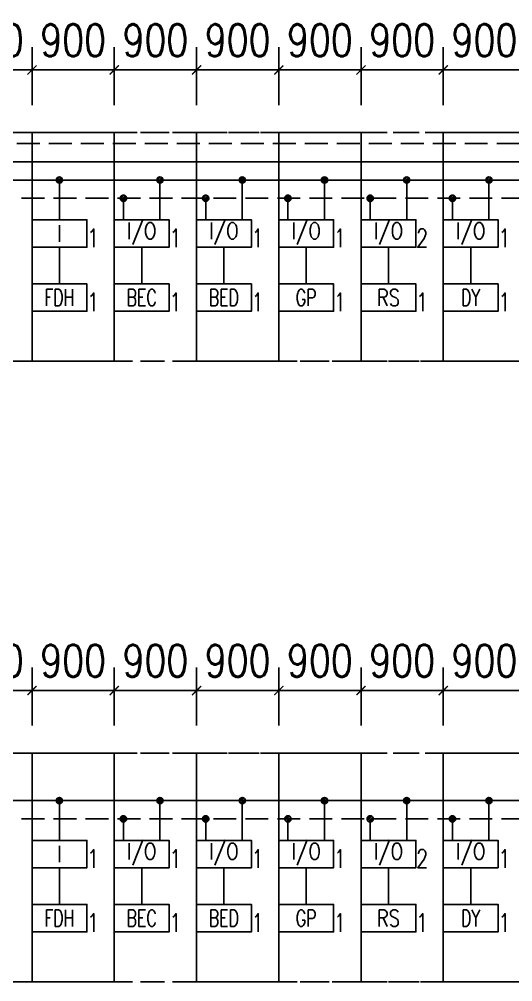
# Model space of a CAD drawing. Header units: millimetres. Extents: x -2817 to 99833, y 5022 to 48346.
# Drawn here: x 28425 to 33825, y 27990 to 38513 of the extents above; entities that cross this region are included whole.
import ezdxf

# ---------------------------------------------------------------- set-up
doc = ezdxf.new("R2010")
doc.units = ezdxf.units.MM
doc.header["$LTSCALE"] = 1000
doc.header["$PDMODE"] = 1
doc.header["$PDSIZE"] = 1
doc.linetypes.add('DASH', pattern=[0.35, 0.25, -0.1])
doc.layers.add('E-ANNO-TEXT', color=6, linetype='Continuous')
doc.layers.add('E-EQUIP', color=4, linetype='Continuous')
doc.styles.add('E-TEXT', font='romans.shx', dxfattribs={"width": 0.8, "bigfont": 'hztxt.shx'})
doc.styles.get("Standard").update_dxf_attribs({"font": 'tjromans.shx', "width": 0.8, "bigfont": 'tj-hztxt.shx'})
doc.dimstyles.get("Standard").update_dxf_attribs({"dimscale": 100, "dimtxt": 3.5, "dimasz": 1, "dimexe": 2.5, "dimexo": 3, "dimgap": 1.5, "dimtad": 1, "dimdec": 0, "dimzin": 0, "dimdsep": 46, "dimtxsty": 'Standard', "dimblk": 'ARCHTICK', "dimcen": 0.09, "dimadec": 0, "dimazin": 0, "dimtfac": 1, "dimtdec": 0, "dimtix": 1, "dimtmove": 2, "dimatfit": 3, "dimfxl": 0, "dimtolj": 1, "dimtzin": 0, "dimarcsym": 0})

# ---------------------------------------------------------------- blocks, each defined once
blk = doc.blocks.new('FA-输入模块')
blk.add_lwpolyline([(-3, 0), (3, 0), (3, 3), (-3, 3)], close=True)
at = {"color": 6, "insert": (0, 1.5), "char_height": 1.8, "width": 6, "attachment_point": 5, "line_spacing_factor": 0.6, "style": 'E-TEXT'}
blk.add_mtext('{\\W0.7;I}', dxfattribs=at)
blk = doc.blocks.new('FA-输入输出模块')
blk.add_lwpolyline([(-3, 0), (3, 0), (3, 3), (-3, 3)], close=True)
at = {"color": 6, "insert": (0, 1.5), "char_height": 1.8, "width": 6, "attachment_point": 5, "line_spacing_factor": 0.6, "style": 'E-TEXT'}
blk.add_mtext('I/O', dxfattribs=at)
blk = doc.blocks.new('FA-12-电动排烟阀(常闭)')
blk.add_lwpolyline([(-3, -1.5), (3, -1.5), (3, 1.5), (-3, 1.5)], close=True)
for p in [(0, 1.5), (3, 0), (-3, 0), (0, -1.5)]:
    blk.add_point(p)
at = {"color": 6, "insert": (0, 0), "char_height": 1.8, "width": 6, "attachment_point": 5, "line_spacing_factor": 0.6, "style": 'E-TEXT'}
blk.add_mtext('{\\W0.7;BEC}', dxfattribs=at)
blk = doc.blocks.new('FA-11-防火阀(280°C熔断关闭)')
blk.add_lwpolyline([(-3, -1.5), (3, -1.5), (3, 1.5), (-3, 1.5)], close=True)
for p in [(0, 1.5), (3, 0), (-3, 0), (0, -1.5)]:
    blk.add_point(p)
at = {"color": 6, "insert": (0, 0), "char_height": 1.8, "width": 6, "attachment_point": 5, "line_spacing_factor": 0.6, "style": 'E-TEXT'}
blk.add_mtext('{\\W0.7;FDH}', dxfattribs=at)
blk = doc.blocks.new('FA-13-电动排烟阀(常开)')
blk.add_lwpolyline([(-3, -1.5), (3, -1.5), (3, 1.5), (-3, 1.5)], close=True)
for p in [(0, 1.5), (-3, 0), (3, 0), (0, -1.5)]:
    blk.add_point(p)
at = {"color": 6, "insert": (0, 0), "char_height": 1.8, "width": 6, "attachment_point": 5, "style": 'E-TEXT'}
blk.add_mtext('\\W0.7000;BED', dxfattribs=at)
blk = doc.blocks.new('FA-14-常闭正压送风口')
blk.add_lwpolyline([(-3, -1.5), (3, -1.5), (3, 1.5), (-3, 1.5)], close=True)
for p in [(0, 1.5), (-3, 0), (3, 0), (0, -1.5)]:
    blk.add_point(p)
at = {"color": 6, "insert": (0, 0), "char_height": 1.8, "width": 6, "attachment_point": 5, "line_spacing_factor": 0.6, "style": 'E-TEXT'}
blk.add_mtext('{\\W0.7;GP}', dxfattribs=at)
blk = doc.blocks.new('FA-15-防火卷帘控制箱')
blk.add_lwpolyline([(-3, 0), (3, 0), (3, 3), (-3, 3)], close=True)
for p in [(0, 3), (-3, 1.5), (3, 1.5), (0, 0)]:
    blk.add_point(p)
at = {"color": 6, "insert": (0, 1.5), "char_height": 1.8, "width": 6, "attachment_point": 5, "line_spacing_factor": 0.6, "style": 'E-TEXT'}
blk.add_mtext('RS', dxfattribs=at)
blk = doc.blocks.new('FA-16-电动挡烟垂壁控制箱')
blk.add_lwpolyline([(-3, 0), (3, 0), (3, 3), (-3, 3)], close=True)
for p in [(0, 3), (-3, 1.5), (3, 1.5), (0, 0)]:
    blk.add_point(p)
at = {"color": 6, "insert": (0, 1.5), "char_height": 1.8, "width": 6, "attachment_point": 5, "line_spacing_factor": 0.6, "style": 'E-TEXT'}
blk.add_mtext('{\\W0.7;DY}', dxfattribs=at)
blk = doc.blocks.new('_ArchTick')
at = {"color": 0, "linetype": 'ByBlock', "const_width": 0.15}
blk.add_lwpolyline([(-0.5, -0.5), (0.5, 0.5)], dxfattribs=at)
blk = doc.blocks.new('*D96')
at = {"layer": 'Defpoints', "color": 0, "transparency": 16777216}
for p in [(28565, 31174), (27665, 30490), (28565, 30490)]:
    blk.add_point(p, dxfattribs=at)
at = {"layer": 'E-EQUIP', "color": 0, "linetype": 'Continuous', "lineweight": -2, "transparency": 16777216}
for p, q in [((27665, 30790), (27665, 31424)), ((28565, 30790), (28565, 31424)), ((27665, 31174), (28565, 31174))]:
    blk.add_line(p, q, dxfattribs=at)
at = {"layer": 'E-EQUIP', "color": 0, "lineweight": -2, "transparency": 16777216, "xscale": 100, "yscale": 100, "zscale": 100, "rotation": 180}
blk.add_blockref('_ArchTick', (27665, 31174), dxfattribs=at)
at = {"layer": 'E-EQUIP', "color": 0, "lineweight": -2, "transparency": 16777216, "xscale": 100, "yscale": 100, "zscale": 100}
blk.add_blockref('_ArchTick', (28565, 31174), dxfattribs=at)
at = {"layer": 'E-EQUIP', "transparency": 16777216, "insert": (28115, 31499), "char_height": 350, "attachment_point": 5}
blk.add_mtext('\\A1;900', dxfattribs=at)
blk = doc.blocks.new('*D97')
at = {"layer": 'Defpoints', "color": 0, "transparency": 16777216}
for p in [(29465, 31174), (28565, 30490), (29465, 30490)]:
    blk.add_point(p, dxfattribs=at)
at = {"layer": 'E-EQUIP', "color": 0, "linetype": 'Continuous', "lineweight": -2, "transparency": 16777216}
for p, q in [((28565, 30790), (28565, 31424)), ((29465, 30790), (29465, 31424)), ((28565, 31174), (29465, 31174))]:
    blk.add_line(p, q, dxfattribs=at)
at = {"layer": 'E-EQUIP', "color": 0, "lineweight": -2, "transparency": 16777216, "xscale": 100, "yscale": 100, "zscale": 100, "rotation": 180}
blk.add_blockref('_ArchTick', (28565, 31174), dxfattribs=at)
at = {"layer": 'E-EQUIP', "color": 0, "lineweight": -2, "transparency": 16777216, "xscale": 100, "yscale": 100, "zscale": 100}
blk.add_blockref('_ArchTick', (29465, 31174), dxfattribs=at)
at = {"layer": 'E-EQUIP', "transparency": 16777216, "insert": (29015, 31499), "char_height": 350, "attachment_point": 5}
blk.add_mtext('\\A1;900', dxfattribs=at)
blk = doc.blocks.new('*D98')
at = {"layer": 'Defpoints', "color": 0, "transparency": 16777216}
for p in [(30365, 31174), (29465, 30490), (30365, 30490)]:
    blk.add_point(p, dxfattribs=at)
at = {"layer": 'E-EQUIP', "color": 0, "linetype": 'Continuous', "lineweight": -2, "transparency": 16777216}
for p, q in [((29465, 30790), (29465, 31424)), ((30365, 30790), (30365, 31424)), ((29465, 31174), (30365, 31174))]:
    blk.add_line(p, q, dxfattribs=at)
at = {"layer": 'E-EQUIP', "color": 0, "lineweight": -2, "transparency": 16777216, "xscale": 100, "yscale": 100, "zscale": 100, "rotation": 180}
blk.add_blockref('_ArchTick', (29465, 31174), dxfattribs=at)
at = {"layer": 'E-EQUIP', "color": 0, "lineweight": -2, "transparency": 16777216, "xscale": 100, "yscale": 100, "zscale": 100}
blk.add_blockref('_ArchTick', (30365, 31174), dxfattribs=at)
at = {"layer": 'E-EQUIP', "transparency": 16777216, "insert": (29915, 31499), "char_height": 350, "attachment_point": 5}
blk.add_mtext('\\A1;900', dxfattribs=at)
blk = doc.blocks.new('*D99')
at = {"layer": 'Defpoints', "color": 0, "transparency": 16777216}
for p in [(31265, 31174), (30365, 30490), (31265, 30490)]:
    blk.add_point(p, dxfattribs=at)
at = {"layer": 'E-EQUIP', "color": 0, "linetype": 'Continuous', "lineweight": -2, "transparency": 16777216}
for p, q in [((30365, 30790), (30365, 31424)), ((31265, 30790), (31265, 31424)), ((30365, 31174), (31265, 31174))]:
    blk.add_line(p, q, dxfattribs=at)
at = {"layer": 'E-EQUIP', "color": 0, "lineweight": -2, "transparency": 16777216, "xscale": 100, "yscale": 100, "zscale": 100, "rotation": 180}
blk.add_blockref('_ArchTick', (30365, 31174), dxfattribs=at)
at = {"layer": 'E-EQUIP', "color": 0, "lineweight": -2, "transparency": 16777216, "xscale": 100, "yscale": 100, "zscale": 100}
blk.add_blockref('_ArchTick', (31265, 31174), dxfattribs=at)
at = {"layer": 'E-EQUIP', "transparency": 16777216, "insert": (30815, 31499), "char_height": 350, "attachment_point": 5}
blk.add_mtext('\\A1;900', dxfattribs=at)
blk = doc.blocks.new('*D100')
at = {"layer": 'Defpoints', "color": 0, "transparency": 16777216}
for p in [(32165, 31174), (31265, 30490), (32165, 30490)]:
    blk.add_point(p, dxfattribs=at)
at = {"layer": 'E-EQUIP', "color": 0, "linetype": 'Continuous', "lineweight": -2, "transparency": 16777216}
for p, q in [((31265, 30790), (31265, 31424)), ((32165, 30790), (32165, 31424)), ((31265, 31174), (32165, 31174))]:
    blk.add_line(p, q, dxfattribs=at)
at = {"layer": 'E-EQUIP', "color": 0, "lineweight": -2, "transparency": 16777216, "xscale": 100, "yscale": 100, "zscale": 100, "rotation": 180}
blk.add_blockref('_ArchTick', (31265, 31174), dxfattribs=at)
at = {"layer": 'E-EQUIP', "color": 0, "lineweight": -2, "transparency": 16777216, "xscale": 100, "yscale": 100, "zscale": 100}
blk.add_blockref('_ArchTick', (32165, 31174), dxfattribs=at)
at = {"layer": 'E-EQUIP', "transparency": 16777216, "insert": (31715, 31499), "char_height": 350, "attachment_point": 5}
blk.add_mtext('\\A1;900', dxfattribs=at)
blk = doc.blocks.new('*D101')
at = {"layer": 'Defpoints', "color": 0, "transparency": 16777216}
for p in [(33065, 31174), (32165, 30490), (33065, 30490)]:
    blk.add_point(p, dxfattribs=at)
at = {"layer": 'E-EQUIP', "color": 0, "linetype": 'Continuous', "lineweight": -2, "transparency": 16777216}
for p, q in [((32165, 30790), (32165, 31424)), ((33065, 30790), (33065, 31424)), ((32165, 31174), (33065, 31174))]:
    blk.add_line(p, q, dxfattribs=at)
at = {"layer": 'E-EQUIP', "color": 0, "lineweight": -2, "transparency": 16777216, "xscale": 100, "yscale": 100, "zscale": 100, "rotation": 180}
blk.add_blockref('_ArchTick', (32165, 31174), dxfattribs=at)
at = {"layer": 'E-EQUIP', "color": 0, "lineweight": -2, "transparency": 16777216, "xscale": 100, "yscale": 100, "zscale": 100}
blk.add_blockref('_ArchTick', (33065, 31174), dxfattribs=at)
at = {"layer": 'E-EQUIP', "transparency": 16777216, "insert": (32615, 31499), "char_height": 350, "attachment_point": 5}
blk.add_mtext('\\A1;900', dxfattribs=at)
blk = doc.blocks.new('*D102')
at = {"layer": 'Defpoints', "color": 0, "transparency": 16777216}
for p in [(33965, 31174), (33065, 30490), (33965, 30490)]:
    blk.add_point(p, dxfattribs=at)
at = {"layer": 'E-EQUIP', "color": 0, "linetype": 'Continuous', "lineweight": -2, "transparency": 16777216}
for p, q in [((33065, 30790), (33065, 31424)), ((33965, 30790), (33965, 31424)), ((33065, 31174), (33965, 31174))]:
    blk.add_line(p, q, dxfattribs=at)
at = {"layer": 'E-EQUIP', "color": 0, "lineweight": -2, "transparency": 16777216, "xscale": 100, "yscale": 100, "zscale": 100, "rotation": 180}
blk.add_blockref('_ArchTick', (33065, 31174), dxfattribs=at)
at = {"layer": 'E-EQUIP', "color": 0, "lineweight": -2, "transparency": 16777216, "xscale": 100, "yscale": 100, "zscale": 100}
blk.add_blockref('_ArchTick', (33965, 31174), dxfattribs=at)
at = {"layer": 'E-EQUIP', "transparency": 16777216, "insert": (33515, 31499), "char_height": 350, "attachment_point": 5}
blk.add_mtext('\\A1;900', dxfattribs=at)
blk = doc.blocks.new('*D149')
at = {"layer": 'Defpoints', "color": 0, "transparency": 16777216}
for p in [(28565, 37959), (27665, 37275), (28565, 37275)]:
    blk.add_point(p, dxfattribs=at)
at = {"layer": 'E-EQUIP', "color": 0, "linetype": 'Continuous', "lineweight": -2, "transparency": 16777216}
for p, q in [((27665, 37575), (27665, 38209)), ((28565, 37575), (28565, 38209)), ((27665, 37959), (28565, 37959))]:
    blk.add_line(p, q, dxfattribs=at)
at = {"layer": 'E-EQUIP', "color": 0, "lineweight": -2, "transparency": 16777216, "xscale": 100, "yscale": 100, "zscale": 100, "rotation": 180}
blk.add_blockref('_ArchTick', (27665, 37959), dxfattribs=at)
at = {"layer": 'E-EQUIP', "color": 0, "lineweight": -2, "transparency": 16777216, "xscale": 100, "yscale": 100, "zscale": 100}
blk.add_blockref('_ArchTick', (28565, 37959), dxfattribs=at)
at = {"layer": 'E-EQUIP', "transparency": 16777216, "insert": (28115, 38284), "char_height": 350, "attachment_point": 5}
blk.add_mtext('\\A1;900', dxfattribs=at)
blk = doc.blocks.new('*D150')
at = {"layer": 'Defpoints', "color": 0, "transparency": 16777216}
for p in [(29465, 37959), (28565, 37275), (29465, 37275)]:
    blk.add_point(p, dxfattribs=at)
at = {"layer": 'E-EQUIP', "color": 0, "linetype": 'Continuous', "lineweight": -2, "transparency": 16777216}
for p, q in [((28565, 37575), (28565, 38209)), ((29465, 37575), (29465, 38209)), ((28565, 37959), (29465, 37959))]:
    blk.add_line(p, q, dxfattribs=at)
at = {"layer": 'E-EQUIP', "color": 0, "lineweight": -2, "transparency": 16777216, "xscale": 100, "yscale": 100, "zscale": 100, "rotation": 180}
blk.add_blockref('_ArchTick', (28565, 37959), dxfattribs=at)
at = {"layer": 'E-EQUIP', "color": 0, "lineweight": -2, "transparency": 16777216, "xscale": 100, "yscale": 100, "zscale": 100}
blk.add_blockref('_ArchTick', (29465, 37959), dxfattribs=at)
at = {"layer": 'E-EQUIP', "transparency": 16777216, "insert": (29015, 38284), "char_height": 350, "attachment_point": 5}
blk.add_mtext('\\A1;900', dxfattribs=at)
blk = doc.blocks.new('*D151')
at = {"layer": 'Defpoints', "color": 0, "transparency": 16777216}
for p in [(30365, 37959), (29465, 37275), (30365, 37275)]:
    blk.add_point(p, dxfattribs=at)
at = {"layer": 'E-EQUIP', "color": 0, "linetype": 'Continuous', "lineweight": -2, "transparency": 16777216}
for p, q in [((29465, 37575), (29465, 38209)), ((30365, 37575), (30365, 38209)), ((29465, 37959), (30365, 37959))]:
    blk.add_line(p, q, dxfattribs=at)
at = {"layer": 'E-EQUIP', "color": 0, "lineweight": -2, "transparency": 16777216, "xscale": 100, "yscale": 100, "zscale": 100, "rotation": 180}
blk.add_blockref('_ArchTick', (29465, 37959), dxfattribs=at)
at = {"layer": 'E-EQUIP', "color": 0, "lineweight": -2, "transparency": 16777216, "xscale": 100, "yscale": 100, "zscale": 100}
blk.add_blockref('_ArchTick', (30365, 37959), dxfattribs=at)
at = {"layer": 'E-EQUIP', "transparency": 16777216, "insert": (29915, 38284), "char_height": 350, "attachment_point": 5}
blk.add_mtext('\\A1;900', dxfattribs=at)
blk = doc.blocks.new('*D152')
at = {"layer": 'Defpoints', "color": 0, "transparency": 16777216}
for p in [(31265, 37959), (30365, 37275), (31265, 37275)]:
    blk.add_point(p, dxfattribs=at)
at = {"layer": 'E-EQUIP', "color": 0, "linetype": 'Continuous', "lineweight": -2, "transparency": 16777216}
for p, q in [((30365, 37575), (30365, 38209)), ((31265, 37575), (31265, 38209)), ((30365, 37959), (31265, 37959))]:
    blk.add_line(p, q, dxfattribs=at)
at = {"layer": 'E-EQUIP', "color": 0, "lineweight": -2, "transparency": 16777216, "xscale": 100, "yscale": 100, "zscale": 100, "rotation": 180}
blk.add_blockref('_ArchTick', (30365, 37959), dxfattribs=at)
at = {"layer": 'E-EQUIP', "color": 0, "lineweight": -2, "transparency": 16777216, "xscale": 100, "yscale": 100, "zscale": 100}
blk.add_blockref('_ArchTick', (31265, 37959), dxfattribs=at)
at = {"layer": 'E-EQUIP', "transparency": 16777216, "insert": (30815, 38284), "char_height": 350, "attachment_point": 5}
blk.add_mtext('\\A1;900', dxfattribs=at)
blk = doc.blocks.new('*D153')
at = {"layer": 'Defpoints', "color": 0, "transparency": 16777216}
for p in [(32165, 37959), (31265, 37275), (32165, 37275)]:
    blk.add_point(p, dxfattribs=at)
at = {"layer": 'E-EQUIP', "color": 0, "linetype": 'Continuous', "lineweight": -2, "transparency": 16777216}
for p, q in [((31265, 37575), (31265, 38209)), ((32165, 37575), (32165, 38209)), ((31265, 37959), (32165, 37959))]:
    blk.add_line(p, q, dxfattribs=at)
at = {"layer": 'E-EQUIP', "color": 0, "lineweight": -2, "transparency": 16777216, "xscale": 100, "yscale": 100, "zscale": 100, "rotation": 180}
blk.add_blockref('_ArchTick', (31265, 37959), dxfattribs=at)
at = {"layer": 'E-EQUIP', "color": 0, "lineweight": -2, "transparency": 16777216, "xscale": 100, "yscale": 100, "zscale": 100}
blk.add_blockref('_ArchTick', (32165, 37959), dxfattribs=at)
at = {"layer": 'E-EQUIP', "transparency": 16777216, "insert": (31715, 38284), "char_height": 350, "attachment_point": 5}
blk.add_mtext('\\A1;900', dxfattribs=at)
blk = doc.blocks.new('*D154')
at = {"layer": 'Defpoints', "color": 0, "transparency": 16777216}
for p in [(33065, 37959), (32165, 37275), (33065, 37275)]:
    blk.add_point(p, dxfattribs=at)
at = {"layer": 'E-EQUIP', "color": 0, "linetype": 'Continuous', "lineweight": -2, "transparency": 16777216}
for p, q in [((32165, 37575), (32165, 38209)), ((33065, 37575), (33065, 38209)), ((32165, 37959), (33065, 37959))]:
    blk.add_line(p, q, dxfattribs=at)
at = {"layer": 'E-EQUIP', "color": 0, "lineweight": -2, "transparency": 16777216, "xscale": 100, "yscale": 100, "zscale": 100, "rotation": 180}
blk.add_blockref('_ArchTick', (32165, 37959), dxfattribs=at)
at = {"layer": 'E-EQUIP', "color": 0, "lineweight": -2, "transparency": 16777216, "xscale": 100, "yscale": 100, "zscale": 100}
blk.add_blockref('_ArchTick', (33065, 37959), dxfattribs=at)
at = {"layer": 'E-EQUIP', "transparency": 16777216, "insert": (32615, 38284), "char_height": 350, "attachment_point": 5}
blk.add_mtext('\\A1;900', dxfattribs=at)
blk = doc.blocks.new('*D129')
at = {"layer": 'Defpoints', "color": 0, "transparency": 16777216}
for p in [(33965, 37959), (33065, 37275), (33965, 37275)]:
    blk.add_point(p, dxfattribs=at)
at = {"layer": 'E-EQUIP', "color": 0, "linetype": 'Continuous', "lineweight": -2, "transparency": 16777216}
for p, q in [((33065, 37575), (33065, 38209)), ((33965, 37575), (33965, 38209)), ((33065, 37959), (33965, 37959))]:
    blk.add_line(p, q, dxfattribs=at)
at = {"layer": 'E-EQUIP', "color": 0, "lineweight": -2, "transparency": 16777216, "xscale": 100, "yscale": 100, "zscale": 100, "rotation": 180}
blk.add_blockref('_ArchTick', (33065, 37959), dxfattribs=at)
at = {"layer": 'E-EQUIP', "color": 0, "lineweight": -2, "transparency": 16777216, "xscale": 100, "yscale": 100, "zscale": 100}
blk.add_blockref('_ArchTick', (33965, 37959), dxfattribs=at)
at = {"layer": 'E-EQUIP', "transparency": 16777216, "insert": (33515, 38284), "char_height": 350, "attachment_point": 5}
blk.add_mtext('\\A1;900', dxfattribs=at)

msp = doc.modelspace()

# ---------------------------------------------------------------- hatches: boundary and pattern name
at = {"layer": 'E-ANNO-TEXT'}
h = msp.add_hatch(dxfattribs=at)
h.set_pattern_fill('ANSI31', color=11, scale=100, style=0)
h.set_pattern_definition([(45, (-352587.786, -183855.909), (-8.83883476, 8.83883476), [])])
h.paths.add_polyline_path([(28899.3, 36755.3, 1), (28830.8, 36755.3, 1)])
h = msp.add_hatch(dxfattribs=at)
h.set_pattern_fill('ANSI31', color=11, scale=100, style=0)
h.set_pattern_definition([(45, (-351487.786, -183855.553), (-8.83883476, 8.83883476), [])])
h.paths.add_polyline_path([(29999.3, 36755.6, 1), (29930.8, 36755.6, 1)])
h = msp.add_hatch(dxfattribs=at)
h.set_pattern_fill('ANSI31', color=11, scale=100, style=0)
h.set_pattern_definition([(45, (-350587.786, -183855.553), (-8.83883476, 8.83883476), [])])
h.paths.add_polyline_path([(30899.3, 36755.6, 1), (30830.8, 36755.6, 1)])
h = msp.add_hatch(dxfattribs=at)
h.set_pattern_fill('ANSI31', color=11, scale=100, style=0)
h.set_pattern_definition([(45, (-349687.786, -183855.553), (-8.83883476, 8.83883476), [])])
h.paths.add_polyline_path([(31799.3, 36755.6, 1), (31730.8, 36755.6, 1)])
h = msp.add_hatch(dxfattribs=at)
h.set_pattern_fill('ANSI31', color=11, scale=100, style=0)
h.set_pattern_definition([(45, (-348787.786, -183855.553), (-8.83883476, 8.83883476), [])])
h.paths.add_polyline_path([(32699.3, 36755.6, 1), (32630.8, 36755.6, 1)])
h = msp.add_hatch(dxfattribs=at)
h.set_pattern_fill('ANSI31', color=11, scale=100, style=0)
h.set_pattern_definition([(45, (-347887.786, -183855.553), (-8.83883476, 8.83883476), [])])
h.paths.add_polyline_path([(33599.3, 36755.6, 1), (33530.8, 36755.6, 1)])
at = {"layer": 'E-ANNO-TEXT', "linetype": 'DASH'}
h = msp.add_hatch(dxfattribs=at)
h.set_pattern_fill('ANSI31', color=2, scale=100, style=0)
h.set_pattern_definition([(45, (-351887.786, -184055.55), (-8.83883476, 8.83883476), [])])
h.paths.add_polyline_path([(29599.3, 36555.6, 1), (29530.8, 36555.6, 1)])
h = msp.add_hatch(dxfattribs=at)
h.set_pattern_fill('ANSI31', color=2, scale=100, style=0)
h.set_pattern_definition([(45, (-350987.786, -184055.55), (-8.83883476, 8.83883476), [])])
h.paths.add_polyline_path([(30499.3, 36555.6, 1), (30430.8, 36555.6, 1)])
h = msp.add_hatch(dxfattribs=at)
h.set_pattern_fill('ANSI31', color=2, scale=100, style=0)
h.set_pattern_definition([(45, (-350087.786, -184055.55), (-8.83883476, 8.83883476), [])])
h.paths.add_polyline_path([(31399.3, 36555.6, 1), (31330.8, 36555.6, 1)])
h = msp.add_hatch(dxfattribs=at)
h.set_pattern_fill('ANSI31', color=2, scale=100, style=0)
h.set_pattern_definition([(45, (-349187.786, -184055.55), (-8.83883476, 8.83883476), [])])
h.paths.add_polyline_path([(32299.3, 36555.6, 1), (32230.8, 36555.6, 1)])
h = msp.add_hatch(dxfattribs=at)
h.set_pattern_fill('ANSI31', color=2, scale=100, style=0)
h.set_pattern_definition([(45, (-348287.786, -184055.55), (-8.83883476, 8.83883476), [])])
h.paths.add_polyline_path([(33199.3, 36555.6, 1), (33130.8, 36555.6, 1)])
at = {"layer": 'E-ANNO-TEXT'}
h = msp.add_hatch(dxfattribs=at)
h.set_pattern_fill('ANSI31', color=11, scale=100, style=0)
h.set_pattern_definition([(45, (-352587.786, -190640.802), (-8.83883476, 8.83883476), [])])
h.paths.add_polyline_path([(28899.3, 29970.4, 1), (28830.8, 29970.4, 1)])
h = msp.add_hatch(dxfattribs=at)
h.set_pattern_fill('ANSI31', color=11, scale=100, style=0)
h.set_pattern_definition([(45, (-351487.786, -190640.446), (-8.83883476, 8.83883476), [])])
h.paths.add_polyline_path([(29999.3, 29970.7, 1), (29930.8, 29970.7, 1)])
h = msp.add_hatch(dxfattribs=at)
h.set_pattern_fill('ANSI31', color=11, scale=100, style=0)
h.set_pattern_definition([(45, (-350587.786, -190640.446), (-8.83883476, 8.83883476), [])])
h.paths.add_polyline_path([(30899.3, 29970.7, 1), (30830.8, 29970.7, 1)])
h = msp.add_hatch(dxfattribs=at)
h.set_pattern_fill('ANSI31', color=11, scale=100, style=0)
h.set_pattern_definition([(45, (-349687.786, -190640.446), (-8.83883476, 8.83883476), [])])
h.paths.add_polyline_path([(31799.3, 29970.7, 1), (31730.8, 29970.7, 1)])
h = msp.add_hatch(dxfattribs=at)
h.set_pattern_fill('ANSI31', color=11, scale=100, style=0)
h.set_pattern_definition([(45, (-348787.786, -190640.446), (-8.83883476, 8.83883476), [])])
h.paths.add_polyline_path([(32699.3, 29970.7, 1), (32630.8, 29970.7, 1)])
h = msp.add_hatch(dxfattribs=at)
h.set_pattern_fill('ANSI31', color=11, scale=100, style=0)
h.set_pattern_definition([(45, (-347887.786, -190640.446), (-8.83883476, 8.83883476), [])])
h.paths.add_polyline_path([(33599.3, 29970.7, 1), (33530.8, 29970.7, 1)])
at = {"layer": 'E-ANNO-TEXT', "linetype": 'DASH'}
h = msp.add_hatch(dxfattribs=at)
h.set_pattern_fill('ANSI31', color=2, scale=100, style=0)
h.set_pattern_definition([(45, (-351887.786, -190840.443), (-8.83883476, 8.83883476), [])])
h.paths.add_polyline_path([(29599.3, 29770.7, 1), (29530.8, 29770.7, 1)])
h = msp.add_hatch(dxfattribs=at)
h.set_pattern_fill('ANSI31', color=2, scale=100, style=0)
h.set_pattern_definition([(45, (-350987.786, -190840.443), (-8.83883476, 8.83883476), [])])
h.paths.add_polyline_path([(30499.3, 29770.7, 1), (30430.8, 29770.7, 1)])
h = msp.add_hatch(dxfattribs=at)
h.set_pattern_fill('ANSI31', color=2, scale=100, style=0)
h.set_pattern_definition([(45, (-350087.786, -190840.443), (-8.83883476, 8.83883476), [])])
h.paths.add_polyline_path([(31399.3, 29770.7, 1), (31330.8, 29770.7, 1)])
h = msp.add_hatch(dxfattribs=at)
h.set_pattern_fill('ANSI31', color=2, scale=100, style=0)
h.set_pattern_definition([(45, (-349187.786, -190840.443), (-8.83883476, 8.83883476), [])])
h.paths.add_polyline_path([(32299.3, 29770.7, 1), (32230.8, 29770.7, 1)])
h = msp.add_hatch(dxfattribs=at)
h.set_pattern_fill('ANSI31', color=2, scale=100, style=0)
h.set_pattern_definition([(45, (-348287.786, -190840.443), (-8.83883476, 8.83883476), [])])
h.paths.add_polyline_path([(33199.3, 29770.7, 1), (33130.8, 29770.7, 1)])

# ---------------------------------------------------------------- linework, layer by layer
at = {"layer": 'Defpoints', "color": 8, "linetype": 'DASH'}
for points in [[(27665, 37274.8), (28565, 37274.8), (28565, 34774.8), (27665, 34774.8)], [(28565, 37274.8), (29465, 37274.8), (29465, 34774.8), (28565, 34774.8)], [(29465, 37274.8), (30365, 37274.8), (30365, 34774.8), (29465, 34774.8)], [(30365, 37274.8), (31265, 37274.8), (31265, 34774.8), (30365, 34774.8)], [(31265, 37274.8), (32165, 37274.8), (32165, 34774.8), (31265, 34774.8)], [(32165, 37274.8), (33065, 37274.8), (33065, 34774.8), (32165, 34774.8)], [(33065, 37274.8), (33965, 37274.8), (33965, 34774.8), (33065, 34774.8)], [(27665, 30489.9), (28565, 30489.9), (28565, 27989.9), (27665, 27989.9)], [(28565, 30489.9), (29465, 30489.9), (29465, 27989.9), (28565, 27989.9)], [(29465, 30489.9), (30365, 30489.9), (30365, 27989.9), (29465, 27989.9)], [(30365, 30489.9), (31265, 30489.9), (31265, 27989.9), (30365, 27989.9)], [(31265, 30489.9), (32165, 30489.9), (32165, 27989.9), (31265, 27989.9)], [(32165, 30489.9), (33065, 30489.9), (33065, 27989.9), (32165, 27989.9)], [(33065, 30489.9), (33965, 30489.9), (33965, 27989.9), (33065, 27989.9)]]:
    msp.add_lwpolyline(points, close=True, dxfattribs=at)
at = {"layer": 'E-ANNO-TEXT', "color": 8, "linetype": 'DASH'}
for p, q in [((59750.7, 37274.8), (14656.2, 37274.8)), ((59750.7, 34774.8), (14656.2, 34774.8)), ((59750.7, 30489.9), (15215.2, 30489.9)), ((59750.7, 27989.9), (15215.2, 27989.9))]:
    msp.add_line(p, q, dxfattribs=at)
at = {"layer": 'E-ANNO-TEXT', "color": 2, "linetype": 'DASH'}
for p, q in [((19650.4, 37155.6), (54093.5, 37155.6)), ((20050.4, 36555.6), (54093.5, 36555.6)), ((29565, 36320.5), (29565, 36555.6)), ((30465, 36320.5), (30465, 36555.6)), ((31365, 36320.5), (31365, 36555.6)), ((32265, 36320.5), (32265, 36555.6)), ((33165, 36320.5), (33165, 36555.6)), ((20050.4, 29770.7), (53565, 29770.7)), ((29565, 29535.6), (29565, 29770.7)), ((30465, 29535.6), (30465, 29770.7)), ((31365, 29535.6), (31365, 29770.7)), ((32265, 29535.6), (32265, 29770.7)), ((33165, 29535.6), (33165, 29770.7))]:
    msp.add_line(p, q, dxfattribs=at)
at = {"layer": 'E-ANNO-TEXT', "color": 11}
for p, q in [((19850.4, 36955.6), (53893.5, 36955.6)), ((20050.4, 36755.6), (53893.5, 36755.6)), ((28865, 36320.1), (28865, 36755.3)), ((29965, 36320.5), (29965, 36755.6)), ((30865, 36320.5), (30865, 36755.6)), ((31765, 36320.5), (31765, 36755.6)), ((32665, 36320.5), (32665, 36755.6)), ((33565, 36320.5), (33565, 36755.6)), ((28865, 35620.5), (28865, 36020.5)), ((29765, 35620.5), (29765, 36020.5)), ((30665, 35620.5), (30665, 36020.5)), ((31565, 35620.5), (31565, 36020.5)), ((32465, 35620.5), (32465, 36020.5)), ((33365, 35620.5), (33365, 36020.5)), ((20050.4, 29970.7), (53565, 29970.7)), ((28865, 29535.2), (28865, 29970.4)), ((29965, 29535.6), (29965, 29970.7)), ((30865, 29535.6), (30865, 29970.7)), ((31765, 29535.6), (31765, 29970.7)), ((32665, 29535.6), (32665, 29970.7)), ((33565, 29535.6), (33565, 29970.7)), ((28865, 28835.6), (28865, 29235.6)), ((29765, 28835.6), (29765, 29235.6)), ((30665, 28835.6), (30665, 29235.6)), ((31565, 28835.6), (31565, 29235.6)), ((32465, 28835.6), (32465, 29235.6)), ((33365, 28835.6), (33365, 29235.6))]:
    msp.add_line(p, q, dxfattribs=at)
for centre in [(28865, 36755.3), (29965, 36755.6), (30865, 36755.6), (31765, 36755.6), (32665, 36755.6), (33565, 36755.6), (28865, 29970.4), (29965, 29970.7), (30865, 29970.7), (31765, 29970.7), (32665, 29970.7), (33565, 29970.7)]:
    msp.add_circle(centre, 34.3, dxfattribs=at)
at = {"layer": 'E-ANNO-TEXT', "color": 2, "linetype": 'DASH'}
for centre in [(29565, 36555.6), (30465, 36555.6), (31365, 36555.6), (32265, 36555.6), (33165, 36555.6), (29565, 29770.7), (30465, 29770.7), (31365, 29770.7), (32265, 29770.7), (33165, 29770.7)]:
    msp.add_circle(centre, 34.3, dxfattribs=at)

# ---------------------------------------------------------------- block references
at = {"layer": 'E-EQUIP', "xscale": 100, "yscale": 100, "zscale": 100}
for name, p in [('FA-输入模块', (28865, 36020.5)), ('FA-输入输出模块', (29765, 36020.5)), ('FA-输入输出模块', (30665, 36020.5)), ('FA-输入输出模块', (31565, 36020.5)), ('FA-输入输出模块', (32465, 36020.5)), ('FA-输入输出模块', (33365, 36020.5)), ('FA-11-防火阀(280°C熔断关闭)', (28865, 35470.5)), ('FA-12-电动排烟阀(常闭)', (29765, 35470.5)), ('FA-13-电动排烟阀(常开)', (30665, 35470.5)), ('FA-14-常闭正压送风口', (31565, 35470.5)), ('FA-15-防火卷帘控制箱', (32465, 35320.5)), ('FA-16-电动挡烟垂壁控制箱', (33365, 35320.5)), ('FA-输入模块', (28865, 29235.6)), ('FA-输入输出模块', (29765, 29235.6)), ('FA-输入输出模块', (30665, 29235.6)), ('FA-输入输出模块', (31565, 29235.6)), ('FA-输入输出模块', (32465, 29235.6)), ('FA-输入输出模块', (33365, 29235.6)), ('FA-11-防火阀(280°C熔断关闭)', (28865, 28685.6)), ('FA-12-电动排烟阀(常闭)', (29765, 28685.6)), ('FA-13-电动排烟阀(常开)', (30665, 28685.6)), ('FA-14-常闭正压送风口', (31565, 28685.6)), ('FA-15-防火卷帘控制箱', (32465, 28535.6)), ('FA-16-电动挡烟垂壁控制箱', (33365, 28535.6))]:
    msp.add_blockref(name, p, dxfattribs=at)

# ---------------------------------------------------------------- texts
at = {"layer": 'E-ANNO-TEXT', "color": 6, "style": 'E-TEXT', "width": 0.8}
for s, p in [('1', (29165, 36020.5)), ('1', (30065, 36020.5)), ('1', (30965, 36020.5)), ('1', (31865, 36020.5)), ('2', (32765, 36020.5)), ('1', (33665, 36020.5)), ('1', (29165, 35320.5)), ('1', (30065, 35320.5)), ('1', (30965, 35320.5)), ('1', (31865, 35320.5)), ('1', (32765, 35320.5)), ('1', (33665, 35320.5)), ('1', (29165, 29235.6)), ('1', (30065, 29235.6)), ('1', (30965, 29235.6)), ('1', (31865, 29235.6)), ('2', (32765, 29235.6)), ('1', (33665, 29235.6)), ('1', (29165, 28535.6)), ('1', (30065, 28535.6)), ('1', (30965, 28535.6)), ('1', (31865, 28535.6)), ('1', (32765, 28535.6)), ('1', (33665, 28535.6))]:
    msp.add_text(s, height=200, rotation=0, dxfattribs=at).set_placement(p)

# ---------------------------------------------------------------- dimensions: what is measured, and where the dimension line sits
at = {"layer": 'E-EQUIP'}
for base, p1, p2, picture, middle in [((28565, 37958.8), (27665, 37274.8), (28565, 37274.8), '*D149', (28115, 38283.8)), ((29465, 37958.8), (28565, 37274.8), (29465, 37274.8), '*D150', (29015, 38283.8)), ((30365, 37958.8), (29465, 37274.8), (30365, 37274.8), '*D151', (29915, 38283.8)), ((31265, 37958.8), (30365, 37274.8), (31265, 37274.8), '*D152', (30815, 38283.8)), ((32165, 37958.8), (31265, 37274.8), (32165, 37274.8), '*D153', (31715, 38283.8)), ((33065, 37958.8), (32165, 37274.8), (33065, 37274.8), '*D154', (32615, 38283.8)), ((33965, 37958.8), (33065, 37274.8), (33965, 37274.8), '*D129', (33515, 38283.8)), ((28565, 31173.9), (27665, 30489.9), (28565, 30489.9), '*D96', (28115, 31498.9)), ((29465, 31173.9), (28565, 30489.9), (29465, 30489.9), '*D97', (29015, 31498.9)), ((30365, 31173.9), (29465, 30489.9), (30365, 30489.9), '*D98', (29915, 31498.9)), ((31265, 31173.9), (30365, 30489.9), (31265, 30489.9), '*D99', (30815, 31498.9)), ((32165, 31173.9), (31265, 30489.9), (32165, 30489.9), '*D100', (31715, 31498.9)), ((33065, 31173.9), (32165, 30489.9), (33065, 30489.9), '*D101', (32615, 31498.9)), ((33965, 31173.9), (33065, 30489.9), (33965, 30489.9), '*D102', (33515, 31498.9))]:
    dim = msp.add_linear_dim(base=base, p1=p1, p2=p2, dimstyle='Standard', override={"dimclrt": 256, "dimfxl": 250, "dimtfillclr": 256}, dxfattribs=at)
    dim.commit()
    dim.dimension.update_dxf_attribs({"geometry": picture, "text_midpoint": middle})

doc.saveas('drawing.dxf')
